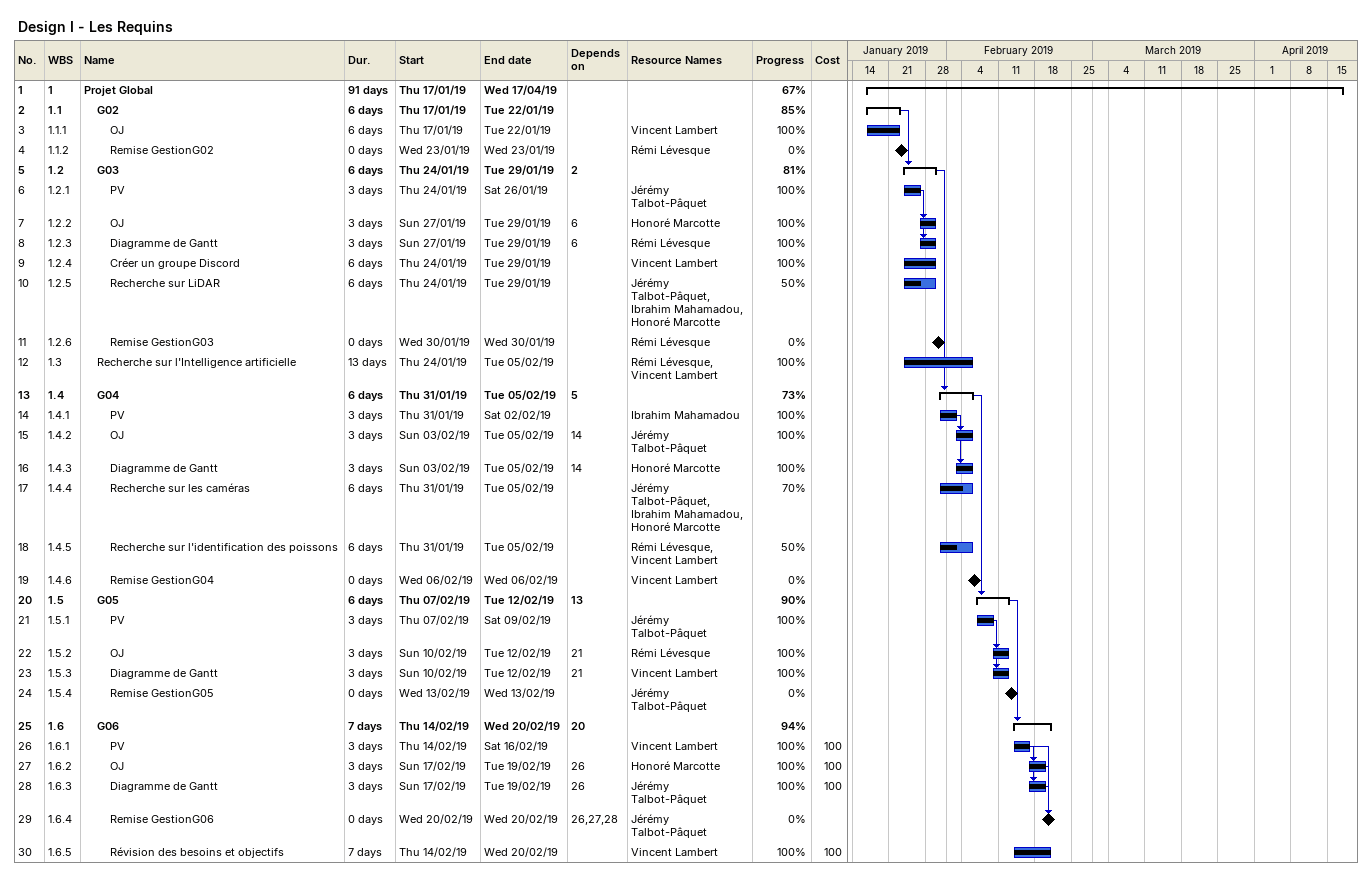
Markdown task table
Design I - Les Requins

| ID | WBS | Task | Duration | Start | Finish | Predecessors | Resources | % complete | Cost |
|---|---|---|---|---|---|---|---|---|---|
| 1 | 1 | **Projet Global** | 91d | 2019-01-17 | 2019-04-17 |  |  | 67 |  |
| 2 | 1.1 | **G02** | 6d | 2019-01-17 | 2019-01-22 |  |  | 85 |  |
| 3 | 1.1.1 | OJ | 6d | 2019-01-17 | 2019-01-22 |  | Vincent Lambert | 100 |  |
| 4 | 1.1.2 | Remise GestionG02 | 0d | 2019-01-23 | 2019-01-23 |  | Rémi Lévesque | 0 |  |
| 5 | 1.2 | **G03** | 6d | 2019-01-24 | 2019-01-29 | 2 |  | 81 |  |
| 6 | 1.2.1 | PV | 3d | 2019-01-24 | 2019-01-26 |  | Jérémy Talbot-Pâquet | 100 |  |
| 7 | 1.2.2 | OJ | 3d | 2019-01-27 | 2019-01-29 | 6 | Honoré Marcotte | 100 |  |
| 8 | 1.2.3 | Diagramme de Gantt | 3d | 2019-01-27 | 2019-01-29 | 6 | Rémi Lévesque | 100 |  |
| 9 | 1.2.4 | Créer un groupe Discord | 6d | 2019-01-24 | 2019-01-29 |  | Vincent Lambert | 100 |  |
| 10 | 1.2.5 | Recherche sur LiDAR | 6d | 2019-01-24 | 2019-01-29 |  | Jérémy Talbot-Pâquet, Ibrahim Mahamadou, Honoré Marcotte | 50 |  |
| 11 | 1.2.6 | Remise GestionG03 | 0d | 2019-01-30 | 2019-01-30 |  | Rémi Lévesque | 0 |  |
| 12 | 1.3 | Recherche sur l'Intelligence artificielle | 13d | 2019-01-24 | 2019-02-05 |  | Rémi Lévesque, Vincent Lambert | 100 |  |
| 13 | 1.4 | **G04** | 6d | 2019-01-31 | 2019-02-05 | 5 |  | 73 |  |
| 14 | 1.4.1 | PV | 3d | 2019-01-31 | 2019-02-02 |  | Ibrahim Mahamadou | 100 |  |
| 15 | 1.4.2 | OJ | 3d | 2019-02-03 | 2019-02-05 | 14 | Jérémy Talbot-Pâquet | 100 |  |
| 16 | 1.4.3 | Diagramme de Gantt | 3d | 2019-02-03 | 2019-02-05 | 14 | Honoré Marcotte | 100 |  |
| 17 | 1.4.4 | Recherche sur les caméras | 6d | 2019-01-31 | 2019-02-05 |  | Jérémy Talbot-Pâquet, Ibrahim Mahamadou, Honoré Marcotte | 70 |  |
| 18 | 1.4.5 | Recherche sur l'identification des poissons | 6d | 2019-01-31 | 2019-02-05 |  | Rémi Lévesque, Vincent Lambert | 50 |  |
| 19 | 1.4.6 | Remise GestionG04 | 0d | 2019-02-06 | 2019-02-06 |  | Vincent Lambert | 0 |  |
| 20 | 1.5 | **G05** | 6d | 2019-02-07 | 2019-02-12 | 13 |  | 90 |  |
| 21 | 1.5.1 | PV | 3d | 2019-02-07 | 2019-02-09 |  | Jérémy Talbot-Pâquet | 100 |  |
| 22 | 1.5.2 | OJ | 3d | 2019-02-10 | 2019-02-12 | 21 | Rémi Lévesque | 100 |  |
| 23 | 1.5.3 | Diagramme de Gantt | 3d | 2019-02-10 | 2019-02-12 | 21 | Vincent Lambert | 100 |  |
| 24 | 1.5.4 | Remise GestionG05 | 0d | 2019-02-13 | 2019-02-13 |  | Jérémy Talbot-Pâquet | 0 |  |
| 25 | 1.6 | **G06** | 7d | 2019-02-14 | 2019-02-20 | 20 |  | 94 |  |
| 26 | 1.6.1 | PV | 3d | 2019-02-14 | 2019-02-16 |  | Vincent Lambert | 100 | 100 |
| 27 | 1.6.2 | OJ | 3d | 2019-02-17 | 2019-02-19 | 26 | Honoré Marcotte | 100 | 100 |
| 28 | 1.6.3 | Diagramme de Gantt | 3d | 2019-02-17 | 2019-02-19 | 26 | Jérémy Talbot-Pâquet | 100 | 100 |
| 29 | 1.6.4 | Remise GestionG06 | 0d | 2019-02-20 | 2019-02-20 | 26, 27, 28 | Jérémy Talbot-Pâquet | 0 |  |
| 30 | 1.6.5 | Révision des besoins et objectifs | 7d | 2019-02-14 | 2019-02-20 |  | Vincent Lambert | 100 | 100 |
